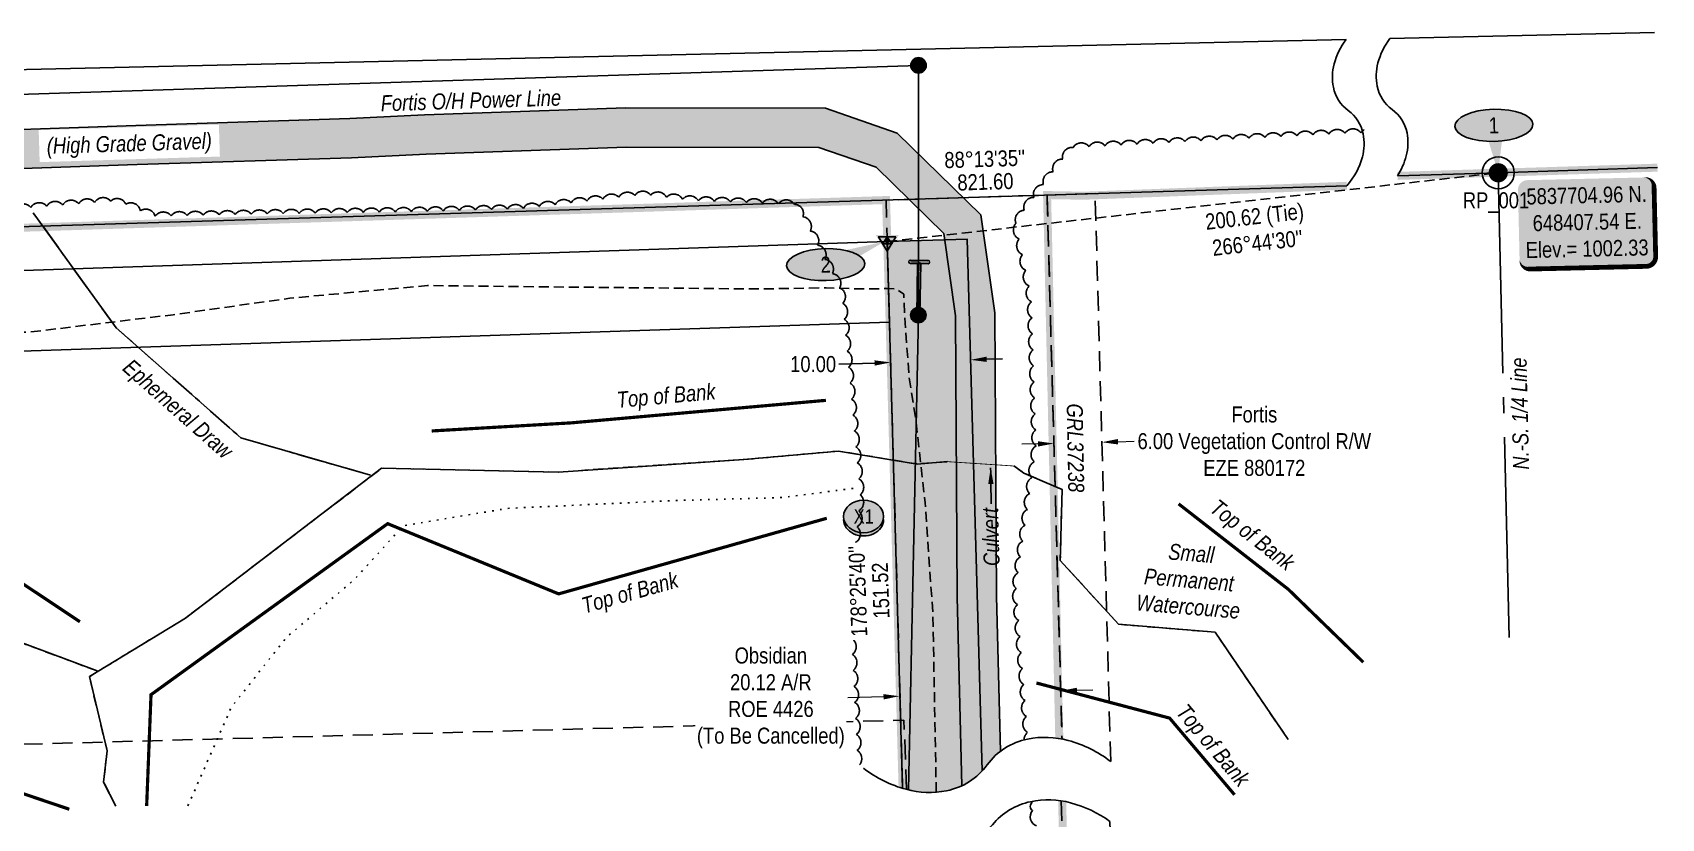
# Model space of a CAD drawing. Extents: x 647483 to 650733, y 5836505 to 5838421.
# Drawn here: x 649716 to 650733, y 5837118 to 5837608 of the extents above; entities that cross this region are included whole.
import ezdxf
from ezdxf.enums import TextEntityAlignment as Align

# ---------------------------------------------------------------- set-up
doc = ezdxf.new("R2010")
doc.units = 0
doc.header["$LTSCALE"] = 5
doc.header["$PDSIZE"] = 0.5
for name, pattern in [('0', [1, 1, 0]), ('CENTERLINEX3', [5, 2.5, -1, 0.5, -1]), ('foc-ACCESSROAD', [3.75, 2.5, -1.25]), ('foc-FLOWLINE', [3.75, 2.5, -1.25]), ('foc-QUARTERLINE', [33, 25, -3, 2, -3]), ('foc-TIELINE', [1.875, 1.25, -0.625]), ('foc-TOPO', [1, 0.2, -0.8]), ('foc-TOPO-ephemeral', [6.25, 3.125, -0.625, 0.625, -0.625, 0.625, -0.625]), ('UG_PIPE', [1.875, 1.25, -0.625])]:
    doc.linetypes.add(name, pattern=pattern)
doc.layers.get('Defpoints').update_dxf_attribs({"color": 9})
for name, color, linetype in [('35', 37, 'Continuous'), ('AS-PIPE-UG', 44, 'UG_PIPE'), ('AS-POWER', 104, 'foc-POWER'), ('AS-POWER-EXISTING-ANC', 72, 'Continuous'), ('AS-POWER-EXISTING-PP', 72, 'Continuous'), ('AS-POWER-T', 104, 'Continuous'), ('AS-ROADS', 254, 'Continuous'), ('C-AR', 13, 'foc-ACCESSROAD'), ('C-RW', 13, 'Continuous'), ('C-WS', 13, 'foc-ACCESSROAD'), ('DETAIL-T', 7, 'Continuous'), ('F-EZE', 190, 'foc-FLOWLINE'), ('F-RW', 190, 'Continuous'), ('L-BD', 7, 'Continuous'), ('L-MON', 1, 'Continuous'), ('L-SEC', 7, 'Continuous'), ('L-SECQ', 8, 'foc-QUARTERLINE'), ('L-TIE', 7, 'foc-TIELINE'), ('P-CROSSINGS', 250, 'Continuous'), ('P-ELEVATION', 7, 'Continuous'), ('P-PROPOSED', 10, 'Continuous'), ('P-PROPOSED-H', 21, 'Continuous'), ('P-TXT', 4, 'Continuous'), ('T-BUSH', 110, '0'), ('T-DRAW', 143, 'foc-TOPO-ephemeral'), ('T-VEGETATION CHANGE', 104, 'foc-TOPO'), ('T-WATER-T', 170, 'Continuous'), ('WATERCOURSE', 146, 'foc-TIELINE'), ('WATERCOURSE-BANKS', 144, 'Continuous')]:
    doc.layers.add(name, color=color, linetype=linetype)
doc.layers.add('AS-FMA BOUNDARY', color=7, linetype='Continuous', true_color=0x008f47, transparency=0.7)
for name, color, linetype, lineweight in [('AS-GENERAL', 48, 'Continuous', 18), ('C-AR-T', 13, 'Continuous', 9), ('F-AR-T', 190, 'Continuous', 9), ('T-TEXT', 48, 'Continuous', 18)]:
    doc.layers.add(name, color=color, linetype=linetype, lineweight=lineweight)
doc.styles.add('80', font='ARIALN.TTF', dxfattribs={"height": 10})
doc.styles.add('80CG', font='ARIALN.TTF', dxfattribs={"height": 10})
doc.styles.add('80L', font='ARIALN.TTF', dxfattribs={"height": 10})
doc.styles.add('80LS', font='ARIALNI.TTF', dxfattribs={"height": 10})
doc.styles.add('Crossing', font='ARIALN.TTF', dxfattribs={"height": 10})
doc.styles.add('foc-LtypeFont', font='ARIALN.TTF', dxfattribs={"height": 7.35})
doc.linetypes.add('foc-POWER', pattern='A,6,-1,["P",foc-LtypeFont,S=0.2,R=0,X=-0.625,Y=-0.75],-1.24,4', length=12.24)
doc.linetypes.add('foc-TOPO-flowdirection-NOLINE', pattern='A,0,[">",foc-LtypeFont,S=0.3,R=0,X=0,Y=-0.945],-20,[">",foc-LtypeFont,S=0.3,R=0,X=0,Y=-0.945],0', length=20)
doc.dimstyles.new('Compass 5 000', dxfattribs={"dimscale": 5, "dimtxt": 9, "dimasz": 2, "dimexe": 0.2, "dimexo": 0.0625, "dimgap": 0.5, "dimtad": 0, "dimtih": 1, "dimtoh": 1, "dimzin": 0, "dimdsep": 46, "dimtxsty": '80CG', "dimcen": 0.1, "dimse1": 1, "dimse2": 1, "dimclrd": 256, "dimclrt": 256, "dimaunit": 1, "dimadec": 4, "dimazin": 0, "dimtfac": 0.06, "dimtofl": 0, "dimtmove": 0, "dimatfit": 1, "dimfxl": 0.2, "dimtolj": 1, "dimtzin": 0, "dimlwd": -1, "dimarcsym": 0})

# ---------------------------------------------------------------- blocks, each defined once
blk = doc.blocks.new('*U502')
h = blk.add_hatch(color=255)
h.dxf.hatch_style = 1
edge = h.paths.add_edge_path()
edge.add_arc((1.1, -0.02), 0.2, -90.975, 89.025, ccw=False)
edge.add_line((1.1, -0.22), (-0.2, -0.2))
edge.add_line((-0.2, -0.2), (-1.1, -0.18))
edge.add_arc((-1.1, 0.02), 0.2, 89.025, 269.025, ccw=False)
edge.add_line((-1.1, 0.22), (1.1, 0.18))
h = blk.add_hatch(color=255)
h.dxf.hatch_style = 1
edge = h.paths.add_edge_path()
edge.add_arc((-0.11, -6.64), 0.2, 179.025, 359.025, ccw=False)
edge.add_line((-0.31, -6.64), (-0.2, -0.2))
edge.add_line((-0.2, -0.2), (0.2, -0.2))
edge.add_line((0.2, -0.2), (0.09, -6.65))
at = {"color": 255}
blk.add_lwpolyline([(1.1, 0.18, -1), (1.1, -0.22), (-0.2, -0.2), (-1.1, -0.18, -1), (-1.1, 0.22)], format="xyb", close=True, dxfattribs=at)
at = {"color": 72, "const_width": 0.1, "flags": 128}
for points in [[(1.1, -0.02), (-1.1, 0.02)], [(-0.11, -6.64), (0, 0)]]:
    blk.add_lwpolyline(points, dxfattribs=at)
at = {"color": 255, "flags": 128}
blk.add_lwpolyline([(0.09, -6.65, -1), (-0.31, -6.64), (-0.2, -0.2), (0.2, -0.2)], format="xyb", close=True, dxfattribs=at)
blk = doc.blocks.new('POWERPOLE')
h = blk.add_hatch(color=255)
edge = h.paths.add_edge_path()
edge.add_arc((0, 0), 0.96, 0, 360)
at = {"linetype": 'Continuous'}
for p, q in [((0.68, -0.68), (-0.68, 0.68)), ((-0.68, -0.68), (0.68, 0.68))]:
    blk.add_line(p, q, dxfattribs=at)
blk.add_circle((0, 0), 0.96, dxfattribs=at)
blk = doc.blocks.new('*D500')
at = {"layer": 'Defpoints', "color": 0, "transparency": 16777216}
for p in [(650351.8, 5837416.2), (650381.8, 5837417.1), (650383.6, 5837352.4)]:
    blk.add_point(p, dxfattribs=at)
at = {"layer": 'F-AR-T', "transparency": 16777216}
for p, q in [((650343.6, 5837351.3), (650333.6, 5837351.1)), ((650393.6, 5837352.7), (650403.6, 5837353))]:
    blk.add_line(p, q, dxfattribs=at)
for points in [[(650393.5, 5837354.4), (650393.6, 5837351), (650383.6, 5837352.4)], [(650343.6, 5837353), (650343.7, 5837349.7), (650353.6, 5837351.6)]]:
    blk.add_solid(points, dxfattribs=at)
at = {"layer": 'F-AR-T', "transparency": 16777216, "insert": (650478.7, 5837353), "char_height": 10, "attachment_point": 5, "style": '80CG'}
blk.add_mtext('\\A1;Fortis\\P6.00 Vegetation Control R/W\\PEZE 880172', dxfattribs=at)
blk = doc.blocks.new('TRIA')
blk.add_hatch(color=255).paths.add_polyline_path([(-0.04, 1.52), (-1.47, -0.87), (1.39, -0.87)])
blk = doc.blocks.new('Hybrid_RC_Updated')
at = {"color": 13}
for points in [[(5.4, 3), (0, -6), (-5.4, 3)], [(0, 3), (2.7, -1.5), (-2.7, -1.5)]]:
    blk.add_lwpolyline(points, close=True, dxfattribs=at)
at = {"layer": 'Defpoints'}
blk.add_circle((0, 0), 0.82, dxfattribs=at)
at = {"xscale": 4.9974568, "yscale": 4.9974568, "zscale": 4.9974568, "rotation": 180}
blk.add_blockref('TRIA', (-0.2, -0.3), dxfattribs=at)
blk = doc.blocks.new('*U434')
h = blk.add_hatch(color=254)
edge = h.paths.add_edge_path()
edge.add_line((-36.5, -28.5), (36.5, -28.5))
edge.add_arc((36.5, -22.5), 6, 270, 360)
edge.add_line((42.5, -22.5), (42.5, 21))
edge.add_arc((36.5, 21), 6, 0, 90)
edge.add_line((36.5, 27), (-36.5, 27))
edge.add_arc((-36.5, 21), 6, 90, 180)
edge.add_line((-42.5, 21), (-42.5, -22.5))
edge.add_arc((-36.5, -22.5), 6, 180, 270)
at = {"color": 1, "flags": 128}
blk.add_lwpolyline([(-36.5, -28.5, 3, 3, 0), (36.5, -28.5, 3, 3, 0.414214), (42.5, -22.5, 3, 3, 0), (42.5, 21, 3, 0, 0.414214), (36.5, 27, 0, 0, 0), (-36.5, 27, 0, 0, 0.414214), (-42.5, 21, 0, 0, 0), (-42.5, -22.5, 0, 3, 0.414214)], format="xyseb", close=True, dxfattribs=at)
blk.add_lwpolyline([(-15.4, -22, 0, 10, 0), (0, 0, 5, 5, 0)], format="xyseb", dxfattribs=at)
at = {"color": 1, "style": '80'}
blk.add_attdef('ENTER_TEXT_001', (-37.4, -5), '', height=10, dxfattribs=at)
blk = doc.blocks.new('*U543')
at = {"layer": 'P-ELEVATION'}
h = blk.add_hatch(color=111, dxfattribs=at)
h.dxf.hatch_style = 1
edge = h.paths.add_edge_path()
edge.add_ellipse((0, 0), major_axis=(-24.4, 0), ratio=0.410256, start_angle=0, end_angle=360)
at = {"layer": 'P-ELEVATION', "color": 7, "flags": 128}
blk.add_lwpolyline([(0, 0, 12.5, 0, 0), (1.9, -29.7, 0, 0, 0)], format="xyseb", dxfattribs=at)
at = {"layer": 'P-ELEVATION', "color": 7}
blk.add_ellipse((0, 0), major_axis=(-24.4, 0), ratio=0.410256, dxfattribs=at)
at = {"layer": 'P-ELEVATION', "style": '80'}
blk.add_attdef('ELEVATION', text='', height=10, dxfattribs=at).set_placement((0, 0), align=Align.MIDDLE_CENTER)
blk = doc.blocks.new('fdia')
at = {"color": 255, "const_width": 1}
blk.add_lwpolyline([(-0.5, 0, 1), (0.5, 0, 1)], format="xyb", close=True, dxfattribs=at)
blk = doc.blocks.new('Fdiaa')
blk.add_blockref('fdia', (0, 0))
blk = doc.blocks.new('fdib')
at = {"color": 1, "const_width": 1.6}
blk.add_lwpolyline([(-0.4, 0, 1), (0.4, 0, 1)], format="xyb", close=True, dxfattribs=at)
at = {"color": 1}
blk.add_circle((0, 0), 0.8, dxfattribs=at)
blk = doc.blocks.new('Fdibb')
blk.add_blockref('fdib', (0, 0))
blk = doc.blocks.new('fdicc')
for name in ['Fdibb', 'Fdiaa']:
    blk.add_blockref(name, (0, 0))
blk = doc.blocks.new('FDI')
blk.add_blockref('fdicc', (0, 0))
blk = doc.blocks.new('*D544')
at = {"layer": 'C-AR-T', "transparency": 16777216}
for p, q in [((650247.2, 5837193.5), (650224.9, 5837192.8)), ((650367.9, 5837197.6), (650377.9, 5837197.9))]:
    blk.add_line(p, q, dxfattribs=at)
at = {"layer": 'C-AR-T', "linetype": 'Continuous', "transparency": 16777216}
for points in [[(650247.2, 5837195.2), (650247.3, 5837191.9), (650257.2, 5837193.9)], [(650367.9, 5837199.2), (650368, 5837195.9), (650357.9, 5837197.2)]]:
    blk.add_solid(points, dxfattribs=at)
at = {"layer": 'Defpoints', "color": 0, "linetype": 'Continuous', "transparency": 16777216}
for p in [(650256.8, 5837206.9), (650357.5, 5837210.3), (650257.2, 5837193.9)]:
    blk.add_point(p, dxfattribs=at)
at = {"layer": 'C-AR-T', "linetype": 'Continuous', "transparency": 16777216, "insert": (650176.9, 5837192.8), "char_height": 10, "attachment_point": 5, "style": '80CG', "bg_fill": 3, "box_fill_scale": 1.1, "bg_fill_color": 256, "bg_fill_true_color": 13158600, "bg_fill_transparency": 0}
blk.add_mtext('\\A1;Obsidian\\P20.12 A/R\\PROE 4426\\P(To Be Cancelled)', dxfattribs=at)
blk = doc.blocks.new('*U550')
at = {"layer": 'P-ELEVATION'}
h = blk.add_hatch(color=111, dxfattribs=at)
h.dxf.hatch_style = 1
edge = h.paths.add_edge_path()
edge.add_ellipse((0, 0), major_axis=(-24.4, 0), ratio=0.410256, start_angle=0, end_angle=360)
at = {"layer": 'P-ELEVATION', "color": 7, "flags": 128}
blk.add_lwpolyline([(0, 0, 12.5, 0, 0), (37, 13.3, 0, 0, 0)], format="xyseb", dxfattribs=at)
at = {"layer": 'P-ELEVATION', "color": 7}
blk.add_ellipse((0, 0), major_axis=(-24.4, 0), ratio=0.410256, dxfattribs=at)
at = {"layer": 'P-ELEVATION', "style": '80'}
blk.add_attdef('ELEVATION', text='', height=10, dxfattribs=at).set_placement((0, 0), align=Align.MIDDLE_CENTER)
blk = doc.blocks.new('*D568')
at = {"layer": 'Defpoints', "color": 0, "linetype": 'Continuous', "transparency": 16777216}
for p in [(650301.6, 5837403.8), (650252.1, 5837388.7), (650302.1, 5837390.4)]:
    blk.add_point(p, dxfattribs=at)
at = {"layer": 'P-TXT', "transparency": 16777216}
for p, q in [((650311.6, 5837404.2), (650321.6, 5837404.5)), ((650241.7, 5837401.8), (650219.3, 5837401.1))]:
    blk.add_line(p, q, dxfattribs=at)
at = {"layer": 'P-TXT', "linetype": 'Continuous', "transparency": 16777216}
for points in [[(650311.6, 5837405.8), (650311.7, 5837402.5), (650301.6, 5837403.8)], [(650241.6, 5837403.5), (650241.7, 5837400.2), (650251.7, 5837402.2)]]:
    blk.add_solid(points, dxfattribs=at)
at = {"layer": 'P-TXT', "linetype": 'Continuous', "transparency": 16777216, "insert": (650203.3, 5837401.1), "char_height": 10, "attachment_point": 5, "style": '80CG'}
blk.add_mtext('\\A1;10.00', dxfattribs=at)
blk = doc.blocks.new('xing2')
h = blk.add_hatch(color=50)
h.dxf.hatch_style = 1
edge = h.paths.add_edge_path()
edge.add_ellipse((0, 0), major_axis=(-12.5, 0), ratio=0.816297, start_angle=0, end_angle=360)
h = blk.add_hatch(color=250)
h.dxf.hatch_style = 1
edge = h.paths.add_edge_path()
edge.add_ellipse((0, -2), major_axis=(-12.5, 0), ratio=0.816297, start_angle=0, end_angle=180)
edge.add_line((12.5, -2), (12.5, 0))
edge.add_ellipse((0, 0), major_axis=(-12.5, 0), ratio=0.816297, start_angle=0, end_angle=180, ccw=False)
edge.add_line((-12.5, 0), (-12.5, -2))
at = {"color": 250}
blk.add_ellipse((0, 0), major_axis=(-12.5, 0), ratio=0.816297, dxfattribs=at)
blk.add_ellipse((0, -2), major_axis=(-12.5, 0), ratio=0.816297, start_param=0, end_param=3.141593, dxfattribs=at)
at = {"color": 250, "style": 'Crossing'}
blk.add_attdef('CROSSING', text='', height=9, dxfattribs=at).set_placement((0.1, 0), align=Align.MIDDLE_CENTER)
at = {"color": 250, "style": 'Crossing', "flags": 1}
for tag, p in [('OWNER', (0.1, -12.5)), ('DESCRIPTION', (0.1, -25.8)), ('LOCATION', (0.1, -39.3)), ('DWG_REF', (0.1, -52.8))]:
    blk.add_attdef(tag, text='', height=9, dxfattribs=at).set_placement(p, align=Align.MIDDLE_CENTER)

msp = doc.modelspace()

# ---------------------------------------------------------------- hatches: boundary and pattern name
at = {"layer": 'AS-ROADS', "linetype": 'Continuous'}
h = msp.add_hatch(color=256, dxfattribs=at)
h.dxf.hatch_style = 1
h.paths.add_polyline_path([(649915.064, 5837529.922), (649961.691, 5837532.118), (650086.897, 5837536.493), (650206.856, 5837536.38), (650242.585, 5837523.997), (650284.866, 5837482.625), (650292.177, 5837431.325), (650293.233, 5837255.982), (650296.224, 5837138.058, 0.12599989), (650311.926, 5837151.043, -0.07229857), (650320.181, 5837159.496), (650317.724, 5837256.367), (650316.66, 5837433.134), (650307.941, 5837494.314), (650255.792, 5837545.342), (650210.991, 5837560.869), (650086.481, 5837560.986), (649960.687, 5837556.591), (649914.093, 5837554.397), (649780.568, 5837550.089), (649631.564, 5837544.906), (649459.124, 5837540.922), (649267.467, 5837536.127), (649129.101, 5837532.206), (649125.086, 5837532.085, 0.08450932), (649125.776, 5837510.172, 0.01362899), (649126.366, 5837507.619), (649129.816, 5837507.723), (649268.12, 5837511.642), (649459.713, 5837516.437), (649632.273, 5837520.423), (649781.389, 5837525.61)])
at = {"layer": 'P-PROPOSED-H'}
h = msp.add_hatch(color=256, dxfattribs=at)
h.dxf.hatch_style = 1
edge = h.paths.add_edge_path()
edge.add_arc((650278.719, 5837175.211), 41.07, 281.119086, 317.101531)
edge.add_line((650308.806, 5837147.254), (650299.518, 5837479.021))
edge.add_line((650299.518, 5837479.021), (650249.557, 5837477.622))
edge.add_line((650249.557, 5837477.622), (650259.155, 5837136.415))
edge.add_arc((650281.155, 5837209.209), 76.046, 253.184182, 254.779121)
edge.add_arc((650275.876, 5837189.68), 55.816, 254.745294, 281.119171)

# ---------------------------------------------------------------- linework, layer by layer
at = {"layer": '35', "color": 3}
msp.add_circle((650630.983, 5837520.537), 9.997, dxfattribs=at)
at = {"layer": 'AS-FMA BOUNDARY', "linetype": 'CENTERLINEX3', "const_width": 4.999, "flags": 128}
for points in [[(650568.068, 5837518.59), (650730.334, 5837523.725)], [(649155.839, 5837469.676), (649272.391, 5837472.234), (650248.828, 5837503.511), (650251.069, 5837427.36), (650259.155, 5837136.415)], [(650356.963, 5837167.494), (650349.352, 5837506.622), (650372.153, 5837506.215), (650536.448, 5837512.414)], [(650579.954, 5836524.52), (650565.489, 5836978.092), (650362.506, 5836972.524), (650358.746, 5837128.627)]]:
    msp.add_lwpolyline(points, dxfattribs=at)
at = {"layer": 'AS-GENERAL', "const_width": 0.5, "flags": 128}
msp.add_lwpolyline([(650328.664, 5837337.56), (650287.184, 5837340.275)], dxfattribs=at)
at = {"layer": 'AS-PIPE-UG', "flags": 128}
msp.add_lwpolyline([(650280.173, 5837134.03), (650278.054, 5837244.885), (650273.254, 5837314.54), (650267.289, 5837367.45), (650263.189, 5837393.425), (650260.734, 5837426.665), (650259.834, 5837444.83), (650255.199, 5837447.98), (650249.599, 5837448.395), (650242.134, 5837448.08), (650230.729, 5837448.145), (650211.359, 5837448.735), (650169.144, 5837448.035), (650073.134, 5837448.98), (649962.584, 5837450.17), (649876.584, 5837442.275), (649803.884, 5837431.975), (649714.179, 5837421.11), (649572.694, 5837418.99), (649496.869, 5837418.055), (649399.624, 5837418.955), (649314.334, 5837416.075), (649160.338, 5837413.109)], dxfattribs=at)
at = {"layer": 'AS-POWER', "flags": 128}
msp.add_lwpolyline([(649131.21, 5837552.918), (649526.114, 5837563.615), (650269.069, 5837587.57), (650268.979, 5837431.715), (650262.83, 5837135.404)], dxfattribs=at)
at = {"layer": 'AS-ROADS', "flags": 128}
for points in [[(650320.181, 5837159.496), (650317.724, 5837256.367), (650316.66, 5837433.134), (650307.941, 5837494.314), (650255.792, 5837545.342), (650210.991, 5837560.869), (650086.481, 5837560.986), (649960.687, 5837556.591), (649914.093, 5837554.397), (649780.568, 5837550.089), (649631.564, 5837544.906), (649459.124, 5837540.922), (649267.467, 5837536.127), (649129.101, 5837532.206), (649124.957, 5837532.081)], [(650296.224, 5837138.058), (650293.233, 5837255.982), (650292.177, 5837431.325), (650284.866, 5837482.625), (650242.585, 5837523.997), (650206.856, 5837536.38), (650086.897, 5837536.493), (649961.691, 5837532.118), (649915.064, 5837529.922), (649781.389, 5837525.61), (649632.273, 5837520.423), (649459.713, 5837516.437), (649268.12, 5837511.642), (649129.816, 5837507.723), (649126.366, 5837507.619)]]:
    msp.add_lwpolyline(points, dxfattribs=at)
at = {"layer": 'C-AR', "flags": 128}
for points in [[(650259.155, 5837136.415), (650248.828, 5837503.511), (650349.352, 5837506.622), (650358.666, 5837167.188)], [(650358.223, 5837128.623), (650362.506, 5836972.524), (650264.73, 5836969.765), (650260.344, 5837092.465)]]:
    msp.add_lwpolyline(points, dxfattribs=at)
at = {"layer": 'C-RW'}
msp.add_lwpolyline([(649147.852, 5837390.45), (650251.069, 5837427.36), (650249.557, 5837477.622), (649165.116, 5837441.342)], dxfattribs=at)
at = {"layer": 'C-WS', "flags": 128}
msp.add_lwpolyline([(650261.567, 5837135.729), (650260.02, 5837178.984), (649421.352, 5837155.961), (649422.197, 5837125.174)], dxfattribs=at)
at = {"layer": 'F-EZE'}
for points in [[(650389.054, 5837153.159), (650379.329, 5837507.55), (650349.352, 5837506.622), (650358.666, 5837167.188)], [(650358.223, 5837128.623), (650362.506, 5836972.524), (650392.486, 5836973.347), (650388.577, 5837115.819)]]:
    msp.add_lwpolyline(points, dxfattribs=at)
at = {"layer": 'F-RW'}
for points in [[(650234.798, 5837148.926, 0.09819619), (650261.31, 5837135.798, 0.11502491), (650286.64, 5837134.912, 0.18910183), (650311.926, 5837151.043, -0.18910183), (650337.212, 5837167.174, -0.11502491), (650362.542, 5837166.288, -0.09819619), (650389.054, 5837153.159)], [(650209.862, 5837111.614, 0.11070552), (650249.804, 5837093.846, 0.12526693), (650288.518, 5837095.83, 0.1454462), (650315.245, 5837113.698, -0.16911377), (650339.09, 5837128.092, -0.11856825), (650364.04, 5837127.394, -0.08862074), (650388.577, 5837115.819)]]:
    msp.add_lwpolyline(points, format="xyb", dxfattribs=at)
at = {"layer": 'L-SEC'}
for p, q in [((650563.341, 5837604.288), (650728.431, 5837608.014)), ((649274.994, 5837575.21), (650535.973, 5837603.67)), ((650568.068, 5837518.59), (650630.983, 5837520.537)), ((650630.983, 5837520.537), (650730.334, 5837523.725)), ((649155.839, 5837469.676), (650536.448, 5837512.414))]:
    msp.add_line(p, q, dxfattribs=at)
for points in [[(650535.973, 5837603.67, 0.09819619), (650528.492, 5837588.427, 0.11502491), (650528.034, 5837573.888, 0.18910183), (650537.343, 5837559.407, -0.18910183), (650546.653, 5837544.927, -0.11502491), (650546.195, 5837530.387, -0.11876253), (650536.448, 5837512.414)], [(650563.341, 5837604.288, 0.09819619), (650555.859, 5837589.045, 0.11502491), (650555.402, 5837574.505, 0.18910183), (650564.711, 5837560.025, -0.18910183), (650574.02, 5837545.545, -0.11502491), (650573.563, 5837531.005, -0.07824094), (650568.068, 5837518.59)]]:
    msp.add_lwpolyline(points, format="xyb", dxfattribs=at)
at = {"layer": 'L-SECQ'}
msp.add_line((650630.983, 5837520.537), (650638.092, 5837215.91), dxfattribs=at)
at = {"layer": 'L-TIE'}
msp.add_line((650249.557, 5837477.622), (650630.983, 5837520.537), dxfattribs=at)
at = {"layer": 'P-PROPOSED', "flags": 128}
msp.add_lwpolyline([(650308.806, 5837147.254), (650299.518, 5837479.021), (650249.557, 5837477.622), (650259.155, 5837136.415)], dxfattribs=at)
msp.add_lwpolyline([(650308.806, 5837147.254), (650299.518, 5837479.021), (650249.557, 5837477.622), (650259.155, 5837136.415)], dxfattribs=at)
at = {"layer": 'T-BUSH', "flags": 128}
for points in [[(650334.946, 5837166.662, -0.22277428), (650337.212, 5837171.321, -0.52056705), (650336.418, 5837181.286, -0.52056705), (650335.624, 5837191.252, -0.52056705), (650334.829, 5837201.217, -0.52056705), (650334.035, 5837211.183, -0.52056705), (650333.241, 5837221.148, -0.52056705), (650332.447, 5837231.114, -0.52056705), (650331.653, 5837241.079, -0.52056705), (650330.859, 5837251.045, -0.52056705), (650330.065, 5837261.01, -0.52056705), (650331.291, 5837270.911, -0.52056705), (650332.727, 5837280.804, -0.52056705), (650334.163, 5837290.697, -0.52056705), (650335.599, 5837300.591, -0.52056705), (650337.036, 5837310.484, -0.52056705), (650338.472, 5837320.378, -0.52056705), (650339.908, 5837330.271, -0.52056705), (650341.344, 5837340.164, -0.52056705), (650342.571, 5837350.069, -0.52056705), (650342.241, 5837360.061, -0.52056705), (650341.911, 5837370.053, -0.52056705), (650341.582, 5837380.045, -0.52056705), (650341.252, 5837390.036, -0.52056705), (650340.922, 5837400.028, -0.52056705), (650340.593, 5837410.02, -0.52056705), (650340.263, 5837420.011, -0.52056705), (650339.933, 5837430.003, -0.52056705), (650339.603, 5837439.995, -0.52056705), (650338.199, 5837449.856, -0.52056705), (650336.129, 5837459.636, -0.52056705), (650334.06, 5837469.417, -0.52056705), (650331.99, 5837479.197, -0.52056705), (650329.921, 5837488.978, -0.52056705), (650335.085, 5837497.156, -0.52056705), (650341.091, 5837505.148, -0.52056705), (650347.096, 5837513.141, -0.52056705), (650353.102, 5837521.133, -0.52056705), (650359.108, 5837529.125, -0.52056705), (650365.544, 5837536.309, -0.52056705), (650375.527, 5837536.833, -0.52056705), (650385.51, 5837537.357, -0.52056705), (650395.494, 5837537.88, -0.52056705), (650405.477, 5837538.404, -0.52056705), (650415.461, 5837538.927, -0.52056705), (650425.444, 5837539.451, -0.52056705), (650435.427, 5837539.975, -0.52056705), (650445.411, 5837540.498, -0.52056705), (650455.394, 5837541.022, -0.52056705), (650465.378, 5837541.545, -0.52056705), (650475.361, 5837542.069, -0.52056705), (650485.344, 5837542.593, -0.52056705), (650495.328, 5837543.116, -0.52056705), (650505.311, 5837543.64, -0.52056705), (650515.295, 5837544.163, -0.52056705), (650525.278, 5837544.687, -0.52056705), (650535.261, 5837545.21, -0.52056705), (650545.25, 5837545.518, -0.11373148), (650547.292, 5837547.346)], [(649142.887, 5837482.168, -0.13829381), (649145.519, 5837480.157, -0.52056705), (649155.511, 5837480.485, -0.52056705), (649165.503, 5837480.813, -0.52056705), (649175.494, 5837481.141, -0.52056705), (649185.486, 5837481.468, -0.52056705), (649195.478, 5837481.796, -0.52056705), (649205.47, 5837482.124, -0.52056705), (649215.461, 5837482.451, -0.52056705), (649225.454, 5837482.759, -0.52056705), (649235.449, 5837482.934, -0.52056705), (649245.445, 5837483.11, -0.52056705), (649255.44, 5837483.285, -0.52056705), (649265.436, 5837483.46, -0.52056705), (649275.432, 5837483.636, -0.52056705), (649285.427, 5837483.811, -0.52056705), (649295.423, 5837483.986, -0.52056705), (649305.418, 5837484.161, -0.52056705), (649315.414, 5837484.337, -0.52056705), (649325.409, 5837484.512, -0.52056705), (649335.405, 5837484.687, -0.52056705), (649345.401, 5837484.863, -0.52056705), (649355.396, 5837485.035, -0.52056705), (649365.392, 5837485.164, -0.52056705), (649375.389, 5837485.293, -0.52056705), (649385.385, 5837485.422, -0.52056705), (649395.381, 5837485.552, -0.52056705), (649405.378, 5837485.681, -0.52056705), (649415.374, 5837485.81, -0.52056705), (649425.37, 5837485.939, -0.52056705), (649435.366, 5837486.069, -0.52056705), (649445.363, 5837486.198, -0.52056705), (649455.359, 5837486.327, -0.52056705), (649465.355, 5837486.456, -0.52056705), (649475.342, 5837486.872, -0.52056705), (649485.324, 5837487.418, -0.52056705), (649495.306, 5837487.963, -0.52056705), (649505.288, 5837488.509, -0.52056705), (649515.271, 5837489.054, -0.52056705), (649525.253, 5837489.6, -0.52056705), (649535.235, 5837490.145, -0.52056705), (649545.217, 5837490.69, -0.52056705), (649555.206, 5837491.089, -0.52056705), (649565.198, 5837491.422, -0.52056705), (649575.189, 5837491.755, -0.52056705), (649585.181, 5837492.088, -0.52056705), (649595.172, 5837492.421, -0.52056705), (649605.164, 5837492.754, -0.52056705), (649615.155, 5837493.087, -0.52056705), (649625.147, 5837493.42, -0.52056705), (649635.139, 5837493.753, -0.52056705), (649645.13, 5837494.087, -0.52056705), (649655.122, 5837494.42, -0.52056705), (649665.104, 5837494.915, -0.52056705), (649675.07, 5837495.706, -0.52056705), (649685.036, 5837496.497, -0.52056705), (649695.001, 5837497.287, -0.52056705), (649704.967, 5837498.078, -0.52056705), (649714.933, 5837498.868, -0.52056705), (649724.899, 5837499.659, -0.52056705), (649734.865, 5837500.45, -0.52056705), (649744.83, 5837501.24, -0.52056705), (649754.796, 5837502.031, -0.52056705), (649764.762, 5837502.821, -0.52056705), (649774.255, 5837500.967, -0.52056705), (649783.329, 5837496.771, -0.52056705), (649792.566, 5837493.359, -0.52056705), (649802.561, 5837493.569, -0.52056705), (649812.556, 5837493.779, -0.52056705), (649822.551, 5837493.988, -0.52056705), (649832.546, 5837494.198, -0.52056705), (649842.541, 5837494.408, -0.52056705), (649852.536, 5837494.618, -0.52056705), (649862.531, 5837494.828, -0.52056705), (649872.526, 5837495.038, -0.52056705), (649882.521, 5837495.202, -0.52056705), (649892.517, 5837495.363, -0.52056705), (649902.513, 5837495.524, -0.52056705), (649912.509, 5837495.685, -0.52056705), (649922.505, 5837495.846, -0.52056705), (649932.5, 5837496.007, -0.52056705), (649942.496, 5837496.168, -0.52056705), (649952.492, 5837496.329, -0.52056705), (649962.487, 5837496.523, -0.52056705), (649972.481, 5837496.793, -0.52056705), (649982.474, 5837497.064, -0.52056705), (649992.468, 5837497.334, -0.52056705), (650002.461, 5837497.605, -0.52056705), (650012.454, 5837497.875, -0.52056705), (650022.435, 5837498.325, -0.52056705), (650032.366, 5837499.473, -0.52056705), (650042.297, 5837500.621, -0.52056705), (650052.228, 5837501.769, -0.52056705), (650062.159, 5837502.918, -0.52056705), (650072.09, 5837504.066, -0.52056705), (650082.021, 5837505.214, -0.52056705), (650091.952, 5837506.362, -0.52056705), (650101.876, 5837506.587, -0.52056705), (650111.787, 5837505.284, -0.52056705), (650121.699, 5837503.982, -0.52056705), (650131.645, 5837503.075, -0.52056705), (650141.635, 5837502.704, -0.52056705), (650151.625, 5837502.332, -0.52056705), (650161.615, 5837501.961, -0.52056705), (650171.605, 5837501.59, -0.52056705), (650181.596, 5837501.219, -0.52056705), (650191.586, 5837500.847, -0.52056705), (650196.91, 5837493.115, -0.52056705), (650201.509, 5837484.238, -0.52056705), (650206.107, 5837475.362, -0.52056705), (650210.706, 5837466.485, -0.52056705), (650215.305, 5837457.609, -0.52056705), (650219.903, 5837448.732, -0.52056705), (650221.782, 5837439.06, -0.52056705), (650222.692, 5837429.104, -0.52056705), (650223.603, 5837419.148, -0.52056705), (650224.513, 5837409.193, -0.52056705), (650225.424, 5837399.237, -0.52056705), (650226.334, 5837389.282, -0.52056705), (650227.245, 5837379.326, -0.52056705), (650228.155, 5837369.371, -0.52056705), (650229.065, 5837359.415, -0.52056705), (650229.976, 5837349.459, -0.52056705), (650230.886, 5837339.504, -0.52056705), (650231.797, 5837329.548, -0.52056705), (650232.707, 5837319.593, -0.52056705), (650231.77, 5837309.652, -0.52056705), (650230.697, 5837299.713, -0.52056705), (650229.624, 5837289.774, -0.52056705), (650228.551, 5837279.834, -0.52056705), (650227.478, 5837269.895, -0.52056705), (650226.405, 5837259.956, -0.52056705), (650226.327, 5837249.987, -0.52056705), (650226.825, 5837240.003, -0.52056705), (650227.323, 5837230.018, -0.52056705), (650227.821, 5837220.033, -0.52056705), (650228.319, 5837210.049, -0.52056705), (650228.817, 5837200.064, -0.52056705), (650229.315, 5837190.079, -0.52056705), (650229.814, 5837180.095, -0.52056705), (650230.312, 5837170.11, -0.52056705), (650230.81, 5837160.125, -0.4569221), (650232.212, 5837151.006, -0.4569221)]]:
    msp.add_lwpolyline(points, format="xyb", dxfattribs=at)
at = {"layer": 'T-BUSH', "linetype": 'Continuous', "flags": 128}
msp.add_lwpolyline([(650342.782, 5837112.929, -0.52056705), (650340.257, 5837122.503, -0.52056705), (650340.13, 5837127.703, -0.52056705)], format="xyb", dxfattribs=at)
at = {"layer": 'T-DRAW', "flags": 128}
msp.add_lwpolyline([(649926.963, 5837331.778), (649846.003, 5837355.196), (649768.233, 5837423.786), (649716.385, 5837495.616)], dxfattribs=at)
at = {"layer": 'T-DRAW', "linetype": 'foc-TOPO-flowdirection-NOLINE', "flags": 128}
msp.add_lwpolyline([(649716.385, 5837495.616), (649768.233, 5837423.786), (649846.003, 5837355.196), (649926.963, 5837331.778)], dxfattribs=at)
at = {"layer": 'T-VEGETATION CHANGE', "flags": 128}
msp.add_lwpolyline([(649813.045, 5837125.588), (649840.179, 5837187.18), (649874.859, 5837230.92), (649917.119, 5837266.86), (649947.349, 5837300.255), (650012.569, 5837311.105), (650117.829, 5837316.03), (650184.394, 5837317.88), (650229.109, 5837323.73)], dxfattribs=at)
at = {"layer": 'WATERCOURSE', "flags": 128}
for points in [[(649768.023, 5837125.234), (649760.409, 5837140.349), (649762.593, 5837159.755), (649751.54, 5837206.162), (649811.425, 5837242.548), (649933.966, 5837336.165), (650044.118, 5837333.796), (650096.825, 5837337.349), (650160.089, 5837341.596), (650219.082, 5837346.875), (650268.295, 5837338.802), (650287.184, 5837340.275)], [(650328.664, 5837337.56), (650334.848, 5837333.133), (650358.726, 5837322.899), (650357.589, 5837278.554), (650393.975, 5837238.758), (650454.239, 5837233.83), (650499.832, 5837166.848)], [(649756.397, 5837209.649), (649606.75, 5837265.544), (649517.637, 5837316.311), (649312.949, 5837302.809)]]:
    msp.add_lwpolyline(points, dxfattribs=at)
at = {"layer": 'WATERCOURSE', "linetype": 'foc-TOPO-flowdirection-NOLINE', "flags": 128}
for points in [[(649768.023, 5837125.234), (649760.409, 5837140.349), (649762.593, 5837159.755), (649751.54, 5837206.162), (649811.425, 5837242.548), (649933.966, 5837336.165), (650044.118, 5837333.796), (650096.825, 5837337.349), (650160.089, 5837341.596), (650219.082, 5837346.875), (650268.295, 5837338.802), (650287.184, 5837340.275)], [(650328.664, 5837337.56), (650334.848, 5837333.133)], [(650334.848, 5837333.133), (650358.726, 5837322.899), (650357.589, 5837278.554), (650393.975, 5837238.758), (650454.239, 5837233.83), (650499.832, 5837166.848)], [(649312.949, 5837302.809), (649517.637, 5837316.311), (649606.75, 5837265.544), (649756.397, 5837209.649)]]:
    msp.add_lwpolyline(points, dxfattribs=at)
at = {"layer": 'WATERCOURSE-BANKS', "ltscale": 2, "const_width": 1.999}
for points in [[(650211.26, 5837378.523), (650052.3, 5837364.481), (649965.237, 5837359.426)], [(649787.264, 5837125.386), (649789.989, 5837194.849), (649937.714, 5837301.571), (650044.436, 5837257.759), (650211.821, 5837304.941)]]:
    msp.add_lwpolyline(points, dxfattribs=at)
at = {"layer": 'WATERCOURSE-BANKS', "const_width": 1.999}
for points in [[(649745.615, 5837240.347), (649575.983, 5837353.247), (649359.169, 5837323.477)], [(650431.444, 5837313.928), (650499.971, 5837260.568), (650546.741, 5837215.097)], [(649738.964, 5837123.379), (649683.604, 5837142.072), (649594.452, 5837126.255), (649552.751, 5837155.373), (649536.934, 5837187.727), (649466.475, 5837174.426), (649463.599, 5837190.243), (649458.926, 5837210.734), (649346.767, 5837227.63)], [(650466.35, 5837132.409), (650425.827, 5837180.245), (650342.696, 5837202.151)]]:
    msp.add_lwpolyline(points, dxfattribs=at)

# ---------------------------------------------------------------- block references
at = {"layer": 'AS-POWER-EXISTING-ANC', "color": 2, "xscale": 4.998555499999957, "yscale": 4.998555499999957, "zscale": 4.998555499999957}
msp.add_blockref('*U502', (650269.544, 5837464.915), dxfattribs=at)
at = {"layer": 'AS-POWER-EXISTING-PP', "color": 2, "xscale": 4.998555499999957, "yscale": 4.998555499999957, "zscale": 4.998555499999957}
for p in [(650269.069, 5837587.57), (650268.979, 5837431.715)]:
    msp.add_blockref('POWERPOLE', p, dxfattribs=at)
at = {"layer": 'DETAIL-T', "color": 1}
ref = msp.add_blockref('*U434', (650686.25, 5837489.786), dxfattribs=dict(at, xscale=0.9997110999999999, yscale=0.9997110999999999, zscale=0.9997110999999999, rotation=1.326774081476618))
ref.add_attrib('ENTER_TEXT_001', '5837704.96 N.', (650648.679, 5837500.688), dxfattribs={"layer": '0', "color": 1, "height": 9.99711, "rotation": 1.326774, "style": '80'})
ref.add_attrib('ENTER_TEXT_002', '648407.54 E.', (650652.587, 5837484.071), dxfattribs={"layer": '0', "color": 1, "height": 9.99711, "rotation": 1.326774, "style": '80'})
ref.add_attrib('ENTER_TEXT_003', 'Elev.= 1002.33', (650648.212, 5837467.263), dxfattribs={"layer": '0', "color": 1, "height": 9.99711, "rotation": 1.326774, "style": '80'})
at = {"layer": 'L-MON', "color": 1, "xscale": 0.9997110999999999, "yscale": 0.9997110999999999, "zscale": 0.9997110999999999, "rotation": 1.571910803233727}
for name, p, values in [('*U543', (650628.254, 5837550.129), {'ELEVATION': '1'}), ('*U550', (650211.134, 5837463.239), {'ELEVATION': '2'})]:
    msp.add_blockref(name, p, dxfattribs=at).add_auto_attribs(values)
at = {"layer": 'L-MON', "color": 2, "xscale": 4.999999999999683, "yscale": 4.999999999999683, "zscale": 4.999999999999683}
msp.add_blockref('FDI', (650630.983, 5837520.537), dxfattribs=at)
at = {"layer": 'L-MON', "xscale": 0.9997110999999999, "yscale": 0.9997110999999999, "zscale": 4.999999999999965}
msp.add_blockref('Hybrid_RC_Updated', (650249.557, 5837477.622), dxfattribs=at)

# ---------------------------------------------------------------- texts
at = {"layer": '35', "color": 3, "style": '80'}
msp.add_attdef('RP_001', (650608.881, 5837498.36), 'RP', height=9.9971, dxfattribs=at)
at = {"layer": 'AS-FMA BOUNDARY', "linetype": 'CENTERLINEX3', "transparency": 33554687, "insert": (650371.583, 5837376.653), "char_height": 10, "width": 5.69693, "attachment_point": 1, "rotation": 271.058781, "style": '80L'}
msp.add_mtext('{\\fArial Narrow|b0|i1|c0|p34;GRL37238}', dxfattribs=at)
at = {"layer": 'AS-POWER-T', "insert": (649932.888, 5837568.85), "char_height": 9.99711, "attachment_point": 1, "rotation": 1.84674, "style": '80L'}
msp.add_mtext_dynamic_manual_height_columns('\\pi0.32617,t80.30306;{\\fArial Narrow|b0|i1|c0|p34;Fortis O/H Power Line}', width=112.46859, gutter_width=49.986, heights=[0], dxfattribs=at)
at = {"layer": 'L-BD', "linetype": 'Continuous', "style": '80L'}
for s, p in [("88°13'35''", (650310.407, 5837529.171)), ('821.60', (650310.847, 5837514.932))]:
    msp.add_text(s, height=9.9971, rotation=1.7731, dxfattribs=at).set_placement(p, align=Align.MIDDLE)
at = {"layer": 'L-BD', "insert": (650478.263, 5837498.283), "char_height": 9.99711, "width": 62.12484, "attachment_point": 2, "rotation": 6.419497, "style": '80L'}
msp.add_mtext("200.62 (Tie) 266°44'30''", dxfattribs=at)
at = {"layer": 'L-SECQ', "insert": (650640.27, 5837334.825), "char_height": 9.99711, "attachment_point": 1, "rotation": 91.336905, "style": '80L'}
msp.add_mtext_dynamic_manual_height_columns('\\pi0.32617;{\\fArial Narrow|b0|i1|c0|p34;N.-S. 1/4 Line}', width=69.84107, gutter_width=49.986, heights=[0], dxfattribs=at)
at = {"layer": 'T-TEXT', "linetype": 'Continuous', "char_height": 9.99711, "attachment_point": 1, "style": '80L'}
for insert, rotation in [((650079.532, 5837383.696), 5.04836), ((650455.668, 5837318.032), 322.092517), ((650057.051, 5837254.798), 15.74204), ((650436.399, 5837190.703), 310.269061)]:
    msp.add_mtext_dynamic_manual_height_columns('\\pi0.7626;{\\fArial Narrow|b0|i1|c0|p34;Top of Bank}', width=62.4694, gutter_width=49.986, heights=[0], dxfattribs=dict(at, insert=insert, rotation=rotation))
at = {"layer": 'T-TEXT', "insert": (650309.772, 5837274.438), "char_height": 9.99711, "attachment_point": 1, "rotation": 91.571911, "style": '80L'}
msp.add_mtext_dynamic_manual_height_columns('\\pi0.56825;{\\fArial Narrow|b0|i1|c0|p34;Culvert}', width=36.81515, gutter_width=49.986, heights=[0], dxfattribs=at)
at = {"layer": 'T-WATER-T', "char_height": 9.99711, "attachment_point": 1, "style": '80L'}
for s, width, gutter_width, insert, rotation in [('\\pi0.32617;{\\fArial Narrow|b0|i1|c0|p34;Ephemeral Draw}', 86.00284, 249.856, (649777.937, 5837405.405), 318.589497), ('\\pi18.21322;{\\fArial Narrow|b0|i1|c0|p34;Small \\P\\pi4.41094;Permanent \\P\\pi0.76601;Watercourse}', 64.73341, 249.928, (650407.401, 5837290.732), 355.325837)]:
    msp.add_mtext_dynamic_manual_height_columns(s, width=width, gutter_width=gutter_width, heights=[0], dxfattribs=dict(at, insert=insert, rotation=rotation))

# ---------------------------------------------------------------- dimensions: what is measured, and where the dimension line sits
at = {"layer": 'F-AR-T'}
dim = msp.add_linear_dim(base=(650383.585, 5837352.441), p1=(650351.832, 5837416.237), p2=(650381.812, 5837417.06), angle=1.571911, text='Fortis\\P6.00 Vegetation Control R/W\\PEZE 880172', dimstyle='Compass 5 000', override={"dimtfillclr": 51}, dxfattribs=at)
dim.commit()
dim.dimension.update_dxf_attribs({"geometry": '*D500', "text_midpoint": (650478.735, 5837352.99), "dimtype": 161})
at = {"layer": 'P-TXT', "linetype": 'Continuous'}
dim = msp.add_linear_dim(base=(650301.637, 5837403.842), p1=(650252.13, 5837388.69), p2=(650302.088, 5837390.362), angle=1.91671, text='10.00', dimstyle='Compass 5 000', dxfattribs=at)
dim.commit()
dim.dimension.update_dxf_attribs({"geometry": '*D568', "text_midpoint": (650203.317, 5837401.085), "dimtype": 161})

# ---------------------------------------------------------------- leaders
at = {"layer": 'T-TEXT', "path_type": 1}
msp.add_leader([(650314.109, 5837336.376), (650314.453, 5837313.899)], dimstyle='Compass 5 000', override={"dimgap": 0.5, "dimtad": 0}, dxfattribs=at)

# ---------------------------------------------------------------- next in the draw order: texts
at = {"layer": 'L-BD', "linetype": 'Continuous', "insert": (650240.461, 5837259.684), "char_height": 9.9971, "width": 35.89187, "attachment_point": 2, "rotation": 91.9167, "style": '80L', "bg_fill": 3, "box_fill_scale": 1.15, "bg_fill_color": 256, "bg_fill_true_color": 256, "bg_fill_transparency": 0}
msp.add_mtext('151.52', dxfattribs=at)
at = {"layer": 'T-TEXT', "insert": (649776.263, 5837543.905), "char_height": 9.99711, "width": 102.54649, "attachment_point": 2, "rotation": 1.77307, "style": '80LS', "bg_fill": 2}
msp.add_mtext('(High Grade Gravel)', dxfattribs=at)

# ---------------------------------------------------------------- next in the draw order: texts
at = {"layer": 'L-BD', "linetype": 'Continuous', "insert": (650226.223, 5837259.208), "char_height": 9.99711, "width": 57.72683, "attachment_point": 2, "rotation": 91.9167, "style": '80L', "bg_fill": 3, "box_fill_scale": 1.15, "bg_fill_color": 256, "bg_fill_true_color": 256, "bg_fill_transparency": 0}
msp.add_mtext("178°25'40''", dxfattribs=at)

# ---------------------------------------------------------------- next in the draw order: block references
at = {"layer": 'P-CROSSINGS', "linetype": 'Continuous'}
msp.add_blockref('xing2', (650234.809, 5837306.105), dxfattribs=at).add_auto_attribs({'CROSSING': 'X1'})

# ---------------------------------------------------------------- next in the draw order: dimensions: what is measured, and where the dimension line sits
at = {"layer": 'C-AR-T', "linetype": 'Continuous'}
dim = msp.add_linear_dim(base=(650257.233, 5837193.859), p1=(650357.484, 5837210.267), p2=(650256.796, 5837206.897), angle=181.91671, text='Obsidian\\P20.12 A/R\\PROE 4426\\P(To Be Cancelled)', dimstyle='Compass 5 000', override={"dimtfill": 1}, dxfattribs=at)
dim.commit()
dim.dimension.update_dxf_attribs({"geometry": '*D544', "text_midpoint": (650176.895, 5837192.776), "dimtype": 161})

doc.saveas('drawing.dxf')
